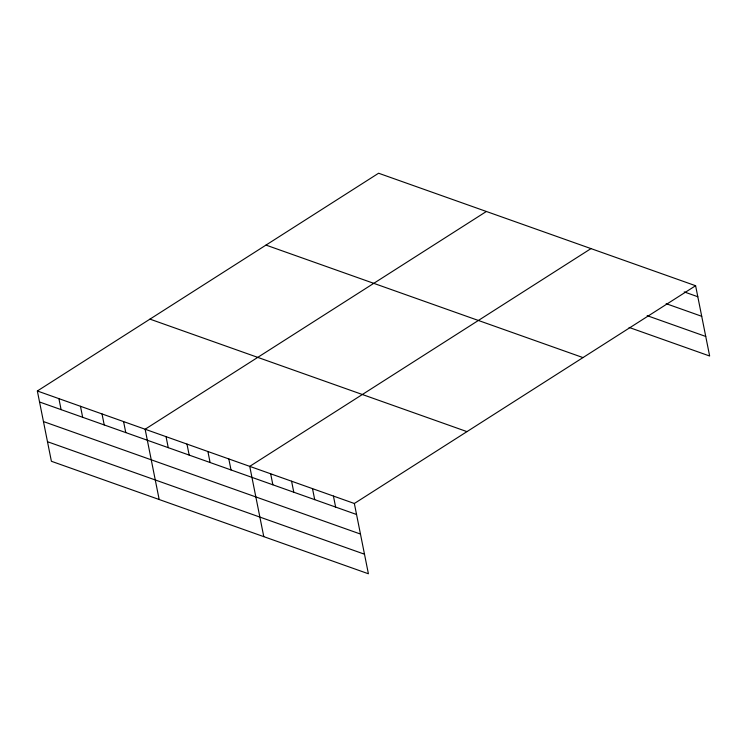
<?xml version="1.0" encoding="UTF-8"?>
<svg xmlns="http://www.w3.org/2000/svg" width="747" height="747" viewBox="0 0 747 747"><rect width="100%" height="100%" fill="white"/><g stroke="black" fill="none" stroke-linecap="round" stroke-linejoin="round"><path stroke-width="1.12" d="M37.35 390.989L354.349 503.487L368.402 573.771L51.394 461.272L37.35 390.989L378.598 173.229L695.606 285.727L709.65 356.011L629.095 327.429M486.381 211.476L145.133 429.236L159.176 499.519M590.998 248.602L249.741 466.361L263.784 536.645M354.349 503.487L695.606 285.727M684.205 291.909L697.801 296.736M666.147 303.674L701.713 316.298M647.163 315.664L705.738 336.449M265.988 245.091L582.996 357.589M149.96 319.128L466.968 431.626M39.554 401.989L356.552 514.496M43.457 421.56L360.465 534.058M47.491 441.71L364.489 554.209M333.433 496.064L335.627 507.064M312.507 488.631L314.711 499.64M291.582 481.208L293.786 492.217M270.666 473.785L272.86 484.794M228.815 458.938L231.019 469.947M207.899 451.505L210.094 462.514M186.974 444.082L189.178 455.091M166.049 436.659L168.252 447.668M123.572 421.588L125.776 432.597M102.022 413.931L104.216 424.94M80.461 406.284L82.665 417.293M58.91 398.637L61.105 409.645"/></g></svg>
